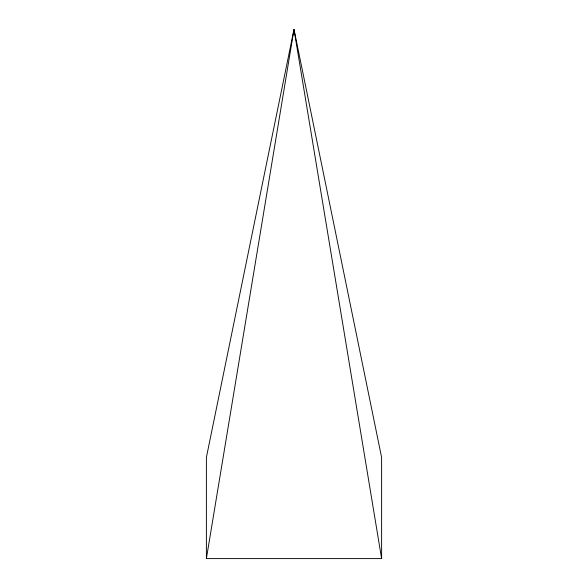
<?xml version="1.0" encoding="UTF-8"?>
<svg xmlns="http://www.w3.org/2000/svg" width="588" height="588" viewBox="0 0 588 588"><rect width="100%" height="100%" fill="white"/><g stroke="black" fill="none" stroke-linecap="round" stroke-linejoin="round"><path stroke-width="0.88" d="M206.388 558.6L294 29.4L381.612 457.435L381.612 558.6L206.388 558.6L206.388 457.435L294 29.4L381.612 558.6"/></g></svg>
